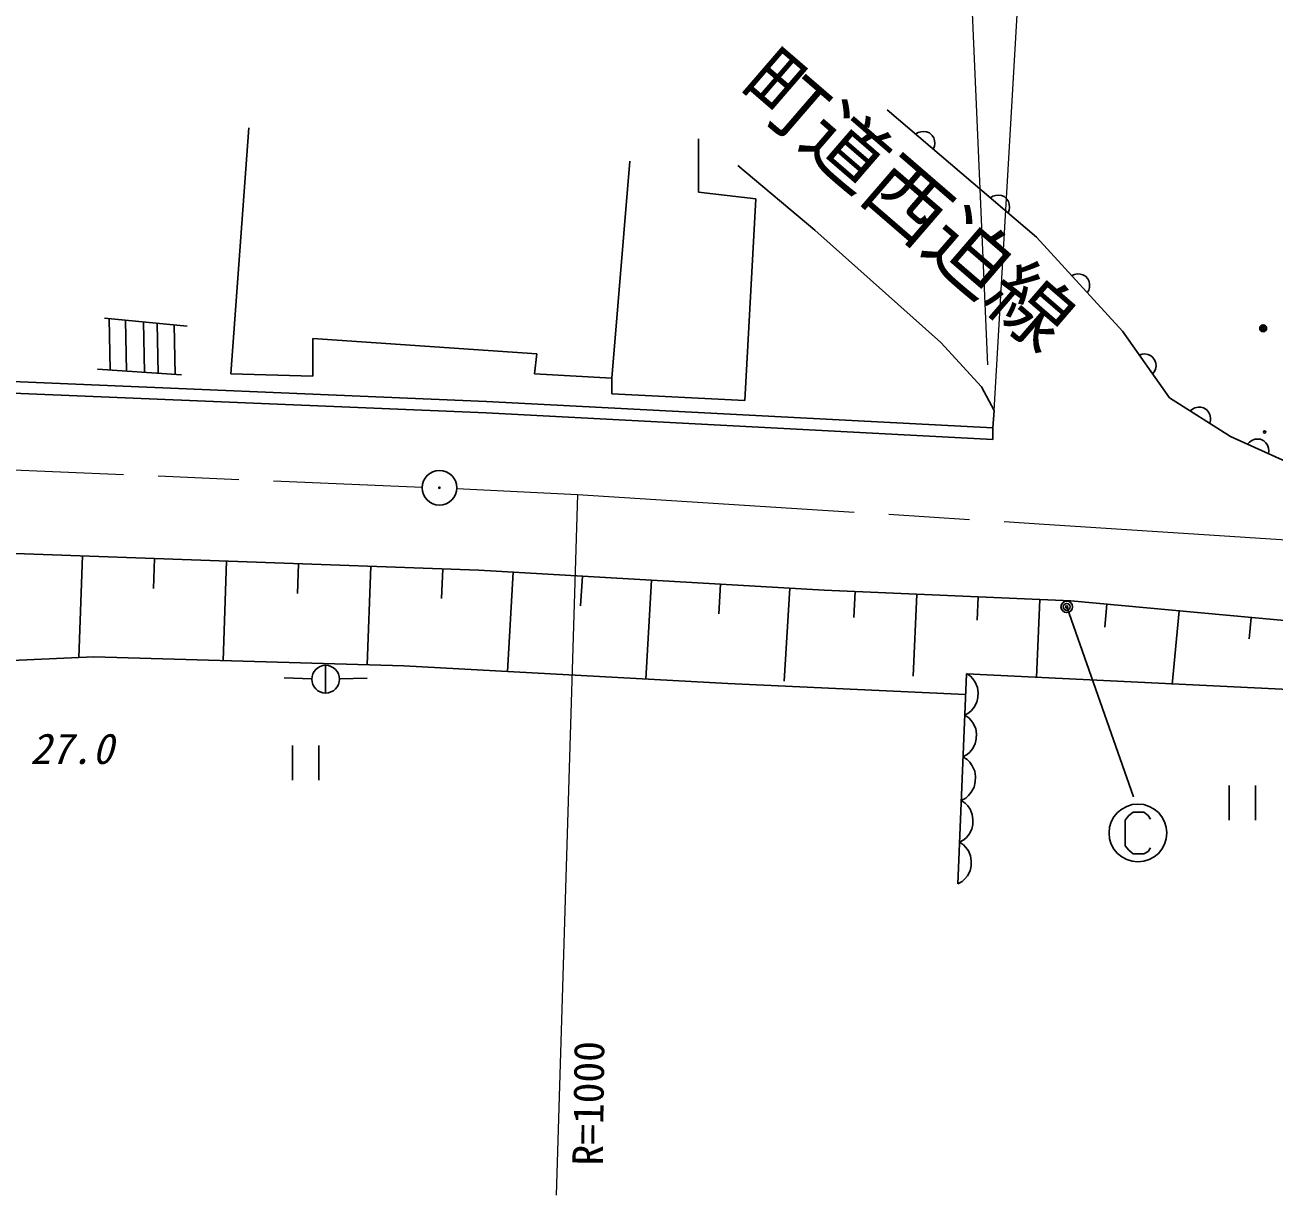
# Model space of a CAD drawing. Units: millimetres, scale not verified. Extents: x 40000 to 680000, y 20000 to 380000.
# Drawn here: x 149554 to 203607, y 257483 to 308112 of the extents above; entities that cross this region are included whole.
import ezdxf
from ezdxf.enums import TextEntityAlignment as Align

# ---------------------------------------------------------------- set-up
doc = ezdxf.new("R2010")
doc.units = ezdxf.units.MM
doc.header["$LTSCALE"] = 1000
doc.linetypes.add('CHAIN', pattern=[18.5, 12, -1.5, 3.5, -1.5])
for name, color, linetype, lineweight in [('M-BGD', 7, 'Continuous', 25), ('M-BGD-EXST', 7, 'Continuous', 25), ('M-BMK', 2, 'CHAIN', 13), ('M-BMK-SRVR', 3, 'Continuous', 25), ('M-STR-HTXT', 7, 'Continuous', 13)]:
    doc.layers.add(name, color=color, linetype=linetype, lineweight=lineweight)
doc.layers.add('M-BMK-HTXT', color=7, linetype='Continuous')
doc.styles.add('ＭＳ ゴシック', font='')
doc.styles.get('ＭＳ ゴシック').set_extended_font_data('MS Gothic')

msp = doc.modelspace()

# ---------------------------------------------------------------- linework, layer by layer
at = {"layer": 'M-BGD'}
for p, q in [((186861, 304447), (193332, 298935)), ((159236, 303660), (158469, 293019)), ((188207, 303458), (188098, 303393)), ((188317, 303496), (188207, 303458)), ((188458, 303507), (188317, 303496)), ((188573, 303488), (188458, 303507)), ((188691, 303440), (188573, 303488)), ((188812, 303336), (188691, 303440)), ((188878, 303228), (188812, 303336)), ((178696, 300880), (178696, 303181)), ((188860, 302744), (188907, 302862)), ((188915, 303118), (188878, 303228)), ((188907, 302862), (188926, 302977)), ((188926, 302977), (188915, 303118)), ((174957, 292827), (175724, 302222)), ((183735, 299232), (180397, 302029)), ((181188, 300592), (178696, 300880)), ((180709, 291869), (181188, 300592)), ((191442, 300702), (191334, 300637)), ((191553, 300739), (191442, 300702)), ((191694, 300751), (191553, 300739)), ((191809, 300732), (191694, 300751)), ((191926, 300684), (191809, 300732)), ((192048, 300580), (191926, 300684)), ((192113, 300472), (192048, 300580)), ((192095, 299988), (192142, 300106)), ((192150, 300362), (192113, 300472)), ((192142, 300106), (192162, 300221)), ((192162, 300221), (192150, 300362)), ((189183, 294373), (183735, 299232)), ((193332, 298935), (197047, 294860)), ((194968, 297318), (194853, 297267)), ((195083, 297341), (194968, 297318)), ((195224, 297335), (195083, 297341)), ((195335, 297301), (195224, 297335)), ((195446, 297240), (195335, 297301)), ((195554, 297121), (195446, 297240)), ((195605, 297006), (195554, 297121)), ((195588, 296638), (195622, 296750)), ((195628, 296891), (195605, 297006)), ((195622, 296750), (195628, 296891)), ((195526, 296528), (195588, 296638)), ((152994, 295424), (156577, 295080)), ((153196, 295405), (153237, 293179)), ((153904, 295337), (153945, 293131)), ((154689, 295261), (154730, 293078)), ((155279, 295205), (155319, 293038)), ((156017, 295134), (156056, 292989)), ((197047, 294860), (199084, 291985)), ((162016, 292923), (162016, 294553)), ((162016, 294553), (171698, 293882)), ((190950, 292458), (189183, 294373)), ((171698, 293882), (171602, 293019)), ((197897, 293867), (197776, 293831)), ((198014, 293876), (197897, 293867)), ((198153, 293852), (198014, 293876)), ((198260, 293805), (198153, 293852)), ((198362, 293731), (198260, 293805)), ((198454, 293600), (198362, 293731)), ((198491, 293479), (198454, 293600)), ((152699, 293215), (156331, 292970)), ((158469, 293019), (162016, 292923)), ((171602, 293019), (174957, 292827)), ((198354, 293015), (198429, 293117)), ((198429, 293117), (198476, 293223)), ((198476, 293223), (198500, 293363)), ((198500, 293363), (198491, 293479)), ((145658, 292825), (169533, 291826)), ((174957, 292827), (174957, 292156)), ((191489, 291428), (190950, 292458)), ((145632, 292326), (169509, 291326)), ((174957, 292156), (180709, 291869)), ((199084, 291985), (201720, 290307)), ((169533, 291826), (191442, 290676)), ((191442, 290676), (191489, 291428)), ((200078, 291494), (199980, 291414)), ((200183, 291546), (200078, 291494)), ((200321, 291577), (200183, 291546)), ((200437, 291574), (200321, 291577)), ((200560, 291543), (200437, 291574)), ((200695, 291457), (200560, 291543)), ((200775, 291359), (200695, 291457)), ((200827, 291255), (200775, 291359)), ((169509, 291326), (191444, 290175)), ((200824, 290877), (200854, 291000)), ((200857, 291117), (200827, 291255)), ((200854, 291000), (200857, 291117)), ((191444, 290175), (191442, 290676)), ((201720, 290307), (204117, 289229)), ((202548, 290066), (202462, 289973)), ((202644, 290133), (202548, 290066)), ((202776, 290183), (202644, 290133)), ((202892, 290196), (202776, 290183)), ((203018, 290184), (202892, 290196)), ((203164, 290118), (203018, 290184)), ((203257, 290032), (203164, 290118)), ((203323, 289937), (203257, 290032)), ((203373, 289804), (203323, 289937)), ((203387, 289689), (203373, 289804)), ((203374, 289563), (203387, 289689)), ((144258, 285424), (169188, 284520)), ((152049, 285141), (151889, 280740)), ((155165, 285028), (155118, 283729)), ((158281, 284915), (158125, 280609)), ((161398, 284802), (161351, 283518)), ((164514, 284689), (164360, 280431)), ((167630, 284576), (167584, 283294)), ((169188, 284520), (184143, 283657)), ((170684, 284434), (170436, 280139)), ((173675, 284261), (173601, 282975)), ((176666, 284088), (176419, 279811)), ((179657, 283916), (179583, 282635)), ((182647, 283743), (182415, 279715)), ((184143, 283657), (194809, 283191)), ((185476, 283599), (185427, 282469)), ((188143, 283482), (187988, 279940)), ((190809, 283366), (190765, 282360)), ((193476, 283249), (193328, 279875)), ((194809, 283191), (210435, 281753)), ((196372, 283047), (196280, 282052)), ((199497, 282760), (199203, 279567)), ((202622, 282472), (202537, 281551)), ((133319, 279905), (152530, 280769)), ((152530, 280769), (165950, 280385)), ((162563, 280404), (162563, 279204)), ((165950, 280385), (179973, 279616)), ((190293, 280033), (189925, 270953)), ((190469, 279931), (190293, 280046)), ((190293, 280033), (206910, 279232)), ((161964, 279826), (160765, 279869)), ((163163, 279820), (164363, 279851)), ((179973, 279616), (190257, 279143)), ((190572, 279818), (190469, 279931)), ((190674, 279670), (190572, 279818)), ((190774, 279450), (190674, 279670)), ((190747, 278803), (190792, 279017)), ((190801, 279233), (190774, 279450)), ((190792, 279017), (190801, 279233)), ((190405, 278348), (190517, 278452)), ((190517, 278452), (190631, 278591)), ((190631, 278591), (190747, 278803)), ((190220, 278247), (190405, 278348)), ((190396, 278132), (190220, 278247)), ((190499, 278020), (190396, 278132)), ((190601, 277872), (190499, 278020)), ((190701, 277652), (190601, 277872)), ((190728, 277434), (190701, 277652)), ((190719, 277218), (190728, 277434)), ((161134, 276934), (161134, 275434)), ((162274, 275434), (162274, 276934)), ((190444, 276653), (190558, 276793)), ((190558, 276793), (190674, 277004)), ((190674, 277004), (190719, 277218)), ((190147, 276449), (190332, 276550)), ((190333, 276327), (190147, 276449)), ((190332, 276550), (190444, 276653)), ((190442, 276209), (190333, 276327)), ((190550, 276052), (190442, 276209)), ((190654, 275820), (190550, 276052)), ((190683, 275591), (190654, 275820)), ((190504, 274913), (190627, 275136)), ((190627, 275136), (190674, 275363)), ((190674, 275363), (190683, 275591)), ((201671, 275204), (201671, 273704)), ((202811, 273704), (202811, 275204)), ((190071, 274550), (190265, 274657)), ((190265, 274657), (190383, 274766)), ((190383, 274766), (190504, 274913)), ((190246, 274435), (190071, 274550)), ((190350, 274323), (190246, 274435)), ((190452, 274175), (190350, 274323)), ((190551, 273955), (190452, 274175)), ((190525, 273307), (190569, 273521)), ((190578, 273737), (190551, 273955)), ((190569, 273521), (190578, 273737)), ((190294, 272956), (190408, 273096)), ((190408, 273096), (190525, 273307)), ((189998, 272752), (190182, 272853)), ((190173, 272637), (189998, 272752)), ((190277, 272524), (190173, 272637)), ((190182, 272853), (190294, 272956)), ((190379, 272376), (190277, 272524)), ((190478, 272156), (190379, 272376)), ((190505, 271939), (190478, 272156)), ((190496, 271723), (190505, 271939)), ((190335, 271297), (190452, 271509)), ((190452, 271509), (190496, 271723)), ((189925, 270953), (190109, 271054)), ((190109, 271054), (190221, 271158)), ((190221, 271158), (190335, 271297))]:
    msp.add_line(p, q, dxfattribs=at)
for centre, radius in [((203137, 294991), 150), ((203137, 294991), 90), ((203137, 294991), 30), ((203198, 290498), 50), ((162563, 279804), 600)]:
    msp.add_circle(centre, radius, dxfattribs=at)
at = {"layer": 'M-BGD-EXST'}
for p, q in [((194638, 282933), (197522, 274712)), ((197517, 274050), (197317, 273900)), ((197967, 274050), (197517, 274050)), ((198167, 273900), (197967, 274050)), ((197317, 273900), (197167, 273700)), ((197167, 273700), (197167, 272600)), ((198267, 273750), (198167, 273900)), ((197167, 272600), (197317, 272400)), ((198167, 272350), (198267, 272500)), ((197317, 272400), (197517, 272250)), ((197517, 272250), (197967, 272250)), ((197967, 272250), (198167, 272350))]:
    msp.add_line(p, q, dxfattribs=at)
for centre, radius in [((194638, 282933), 250), ((194638, 282933), 150), ((194638, 282933), 50), ((197717, 273150), 1250)]:
    msp.add_circle(centre, radius, dxfattribs=at)
at = {"layer": 'M-BMK'}
for p, q in [((123341, 289929), (166740, 288120)), ((168238, 288052), (173461, 287794)), ((173461, 287794), (193437, 286529)), ((193437, 286529), (208104, 285570))]:
    msp.add_line(p, q, dxfattribs=at)
at = {"layer": 'M-BMK-SRVR'}
for radius in [750, 30]:
    msp.add_circle((167489, 288089), radius, dxfattribs=at)
at = {"layer": 'M-STR-HTXT'}
for p, q in [((189865, 323867), (191210, 293411)), ((192935, 316609), (191442, 290676)), ((173461, 287794), (172539, 257483))]:
    msp.add_line(p, q, dxfattribs=at)

# ---------------------------------------------------------------- texts
at = {"layer": 'M-BGD', "style": 'ＭＳ ゴシック', "oblique": 15}
msp.add_text('27.0', height=1320, dxfattribs=at).set_placement((149770, 275741), align=Align.BOTTOM_LEFT)
at = {"layer": 'M-BMK-HTXT', "style": 'ＭＳ ゴシック'}
msp.add_text('町道西迫線', height=2566, rotation=319.2, dxfattribs=at).set_placement((179815, 304695), align=Align.BOTTOM_LEFT)
at = {"layer": 'M-STR-HTXT', "style": 'ＭＳ ゴシック'}
msp.add_text('R=1000', height=1320, rotation=89.3, dxfattribs=at).set_placement((174957, 258746), align=Align.BOTTOM_LEFT)

doc.saveas('drawing.dxf')
